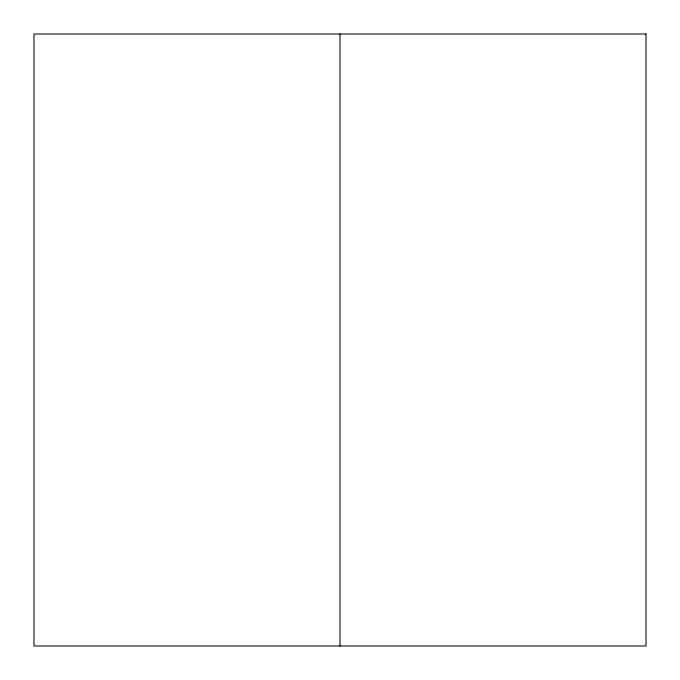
<?xml version="1.0" encoding="UTF-8"?>
<svg xmlns="http://www.w3.org/2000/svg" width="680" height="680" viewBox="0 0 680 680"><rect width="100%" height="100%" fill="white"/><g stroke="black" fill="none" stroke-linecap="round" stroke-linejoin="round"><path stroke-width="1.02" d="M340 34L340 646M646 34L34 34L34 646L646 646L646 34"/></g></svg>
